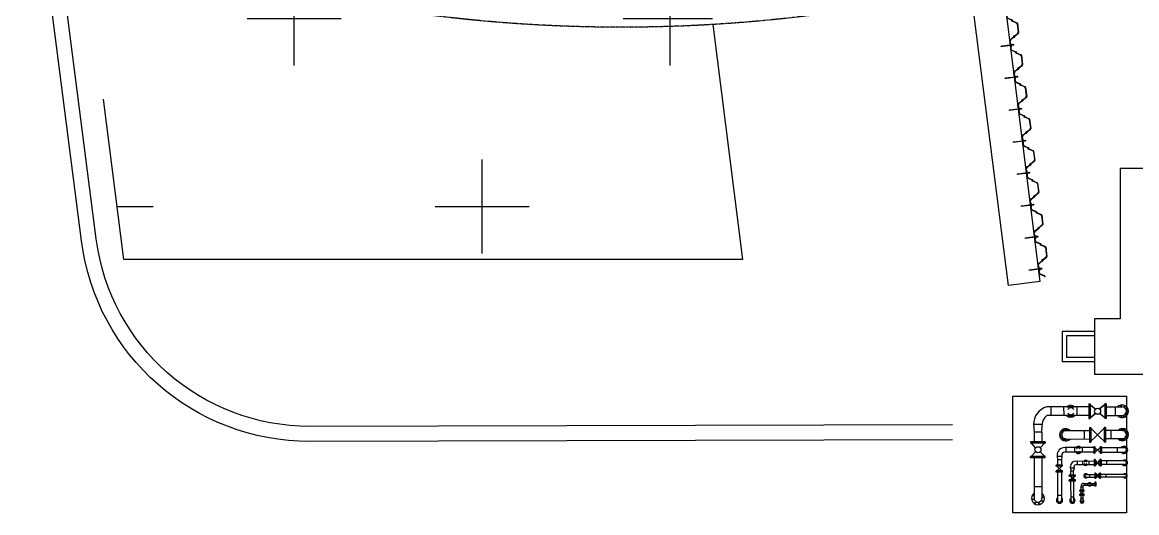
# Model space of a CAD drawing. Header units: inches. Extents: x 2621776591 to 2623670951, y 363331607 to 364354604.
# Drawn here: x 2622190360 to 2622242236, y 363519827 to 363542658 of the extents above; entities that cross this region are included whole.
import ezdxf

# ---------------------------------------------------------------- set-up
doc = ezdxf.new("R2010")
doc.units = ezdxf.units.IN
doc.header["$MEASUREMENT"] = 0
doc.linetypes.add('ACAD_ISO10W100', pattern=[18, 12, -3, 0, -3])
doc.linetypes.add('BORDERX2', pattern=[3.5, 1, -0.5, 1, -0.5, 0, -0.5])
for name, color, linetype in [('_PRD', 7, 'Continuous'), ('DIM', 8, 'Continuous'), ('ISLAND', 7, 'Continuous'), ('PIER', 7, 'Continuous'), ('SHEETPILE', 9, 'Continuous'), ('WALL', 2, 'Continuous')]:
    doc.layers.add(name, color=color, linetype=linetype)
doc.layers.add('CRANE', color=7, linetype='Continuous', true_color=0x7f3f7f)
pattern_1 = [(345, (493164.883786, 2793723.2724025), (0.0024652514046, 0.009200443495403), [])]

# ---------------------------------------------------------------- blocks, each defined once
blk = doc.blocks.new('AU25D')
at = {"color": 7}
for p, q in [((-18, 10), (-18, 3)), ((-8, 10), (-8, 8)), ((7, -7), (-7, 6)), ((-6, 22), (18, 22)), ((-5, 12), (15, 12)), ((23, -18), (20, 8)), ((32, -14), (30, 12)), ((718, -14), (720, 12)), ((727, -18), (730, 8)), ((756, 22), (732, 22)), ((755, 12), (735, 12)), ((757, 7), (743, -6)), ((743, -7), (757, 6)), ((750, 10), (755, 10)), ((758, 10), (758, 8)), ((768, 10), (768, 3)), ((773, 18), (770, -8)), ((776, 28), (884, 213)), ((782, 14), (780, -12)), ((786, 24), (873, 174)), ((906, 225), (1344, 225)), ((938, 210), (1312, 210)), ((1474, 28), (1366, 213)), ((1464, 24), (1377, 174)), ((1468, 14), (1470, -12)), ((1477, 18), (1480, -8)), ((1493, 7), (1507, -6)), ((1500, 10), (1495, 10)), ((0, -10), (5, -10)), ((26, -28), (134, -213)), ((36, -24), (123, -174)), ((594, -225), (156, -225)), ((562, -210), (188, -210)), ((724, -28), (616, -213)), ((714, -24), (627, -174)), ((732, -10), (732, -3)), ((742, -10), (742, -8)), ((744, -22), (768, -22)), ((750, -10), (745, -10)), ((745, -12), (765, -12)), ((1506, -22), (1482, -22)), ((1505, -12), (1485, -12)), ((1508, -10), (1508, -8)), ((1518, -10), (1518, -3))]:
    blk.add_line(p, q, dxfattribs=at)
at = {"color": 4, "linetype": 'ACAD_ISO10W100'}
for p, q in [((5, 0), (-5, 0)), ((0, 5), (0, -5)), ((755, 0), (745, 0)), ((750, 5), (750, -5)), ((750, 5), (750, -5)), ((750, -5), (750, 5)), ((1495, 0), (1505, 0)), ((1500, -5), (1500, 5))]:
    blk.add_line(p, q, dxfattribs=at)
at = {"color": 7}
for centre, radius, start, end in [((-6, 10), 12, 90, 180), ((-8, 3), 10, 180, 220.5383), ((-5, 10), 3, 90, 180), ((-5, 8), 3, 180, 228), ((15, 8), 5, 5.711, 90), ((18, 10), 12, 5.711, 90), ((732, 10), 12, 90, 174.289), ((735, 8), 5, 90, 174.289), ((742, -3), 10, 139.4617, 180), ((750, -10), 20, 90, 139.4617), ((755, 10), 3, 0, 90), ((755, 8), 2.13, 312, 90), ((756, 10), 12, 0, 90), ((755, 8), 3, 312, 0), ((758, 3), 10, 319.4617, 0), ((798, 16), 25, 149.5537, 174.289), ((807, 12), 25, 149.5537, 174.289), ((938, 135), 75, 90, 149.5537), ((906, 200), 25, 90, 149.5537), ((1312, 135), 75, 30.4463, 90), ((1344, 200), 25, 30.4463, 90), ((1443, 12), 25, 5.711, 30.4463), ((1452, 16), 25, 5.711, 30.4463), ((1495, 8), 2.13, 90, 228), ((1500, -10), 20, 40.5383, 90), ((1508, -3), 10, 0, 40.5383), ((0, 10), 20, 220.5383, 270), ((5, -8), 2.13, 270, 48), ((48, -16), 25, 185.711, 210.4463), ((57, -12), 25, 185.711, 210.4463), ((188, -135), 75, 210.4463, 270), ((156, -200), 25, 210.4463, 270), ((562, -135), 75, 270, 329.5537), ((594, -200), 25, 270, 329.5537), ((693, -12), 25, 329.5537, 354.289), ((702, -16), 25, 329.5537, 354.289), ((744, -10), 12, 180, 270), ((745, -8), 3, 132, 180), ((745, -10), 3, 180, 270), ((745, -8), 2.13, 132, 270), ((750, 10), 20, 270, 319.4617), ((765, -8), 5, 270, 354.289), ((768, -10), 12, 270, 354.289), ((1482, -10), 12, 185.711, 270), ((1485, -8), 5, 185.711, 270), ((1505, -10), 3, 270, 0), ((1506, -10), 12, 270, 0), ((1505, -8), 3, 0, 48)]:
    blk.add_arc(centre, radius, start, end, dxfattribs=at)
blk = doc.blocks.new('A$C571E2E11')
at = {"lineweight": 0}
h = blk.add_hatch(dxfattribs=at)
h.set_pattern_fill('ANSI31', color=9, scale=0.003, angle=300, style=0)
h.set_pattern_definition(pattern_1)
h.paths.add_polyline_path([(0.272, 0.386), (0.251, 0.399), (0, 0.014), (0.021, 0)])
h = blk.add_hatch(dxfattribs=at)
h.set_pattern_fill('ANSI31', color=9, scale=0.003, angle=300, style=0)
h.set_pattern_definition(pattern_1)
h.paths.add_polyline_path([(0.348, 0.503), (0.327, 0.517), (0.316, 0.5), (0.337, 0.486)])
at = {"color": 9, "lineweight": 0}
for points in [[(0.251, 0.399), (0, 0.014)], [(0, 0.014), (0.021, 0)], [(0.272, 0.386), (0.021, 0)], [(0.188, 0.464), (0.177, 0.447)], [(0.177, 0.447), (0.345, 0.338)], [(0.188, 0.464), (0.262, 0.416)], [(0.306, 0.507), (0.251, 0.423)], [(0.316, 0.5), (0.262, 0.416)], [(0.262, 0.416), (0.356, 0.355)], [(0.337, 0.486), (0.283, 0.402)], [(0.348, 0.479), (0.293, 0.396)], [(0.306, 0.507), (0.348, 0.479)], [(0.327, 0.517), (0.316, 0.5)], [(0.327, 0.517), (0.348, 0.503)], [(0.348, 0.503), (0.337, 0.486)], [(0.356, 0.355), (0.345, 0.338)]]:
    blk.add_lwpolyline(points, dxfattribs=at)
for centre, start, end in [((0.309, 0.488), 61.3563, 134.13), ((0.329, 0.475), 339.8269, 52.6006)]:
    blk.add_arc(centre, 0.0139, start, end, dxfattribs=at)
blk = doc.blocks.new('SHEETPILE')
at = {"color": 9}
for p, q in [((559.063, -363.25), (559.059, -363.256)), ((559.066, -363.277), (559.07, -363.28)), ((559.07, -363.256), (559.069, -363.258)), ((559.074, -363.278), (559.069, -363.26)), ((559.078, -363.307), (559.069, -363.52)), ((559.074, -363.255), (559.091, -363.266)), ((559.079, -363.247), (559.099, -363.26)), ((559.447, -363.781), (559.08, -363.542)), ((559.081, -363.296), (559.093, -363.273)), ((559.088, -363.309), (559.081, -363.481)), ((559.091, -363.298), (559.103, -363.275)), ((559.428, -363.752), (559.115, -363.548)), ((559.666, -363.672), (559.682, -363.651)), ((559.718, -363.662), (559.698, -363.649)), ((559.663, -363.687), (559.472, -363.783)), ((559.657, -363.679), (559.503, -363.756)), ((559.672, -363.68), (559.688, -363.66)), ((559.691, -363.68), (559.71, -363.677)), ((559.695, -363.686), (559.691, -363.684)), ((559.712, -363.67), (559.695, -363.659)), ((559.713, -363.674), (559.712, -363.675)), ((559.721, -363.678), (559.717, -363.685))]:
    blk.add_line(p, q, dxfattribs=at)
at = {"color": 9, "linetype": 'ACAD_ISO10W100'}
for p, q in [((559.076, -363.271), (559.068, -363.266)), ((559.075, -363.264), (559.069, -363.273)), ((559.705, -363.68), (559.696, -363.675)), ((559.703, -363.673), (559.698, -363.682)), ((559.703, -363.673), (559.698, -363.682)), ((559.698, -363.682), (559.703, -363.673))]:
    blk.add_line(p, q, dxfattribs=at)
at = {"color": 9}
for centre, radius, start, end in [((559.067, -363.262), 0.01, 146.966, 187.5043), ((559.077, -363.261), 0.02, 187.5043, 236.966), ((559.073, -363.257), 0.012, 56.966, 146.966), ((559.072, -363.259), 0.003, 146.966, 194.966), ((559.094, -363.521), 0.025, 177.4123, 236.966), ((559.073, -363.258), 0.003, 56.966, 146.966), ((559.072, -363.278), 0.00213, 236.966, 14.966), ((559.103, -363.308), 0.025, 152.677, 177.4123), ((559.156, -363.485), 0.075, 177.4123, 236.966), ((559.113, -363.31), 0.025, 152.677, 177.4123), ((559.089, -363.271), 0.005, 332.677, 56.966), ((559.093, -363.27), 0.012, 332.677, 56.966), ((559.691, -363.659), 0.012, 56.966, 141.255), ((559.469, -363.689), 0.075, 236.966, 296.5198), ((559.461, -363.76), 0.025, 236.966, 296.5198), ((559.646, -363.656), 0.025, 296.5198, 321.255), ((559.652, -363.665), 0.025, 296.5198, 321.255), ((559.692, -363.663), 0.005, 56.966, 141.255), ((559.692, -363.682), 0.00213, 98.966, 236.966), ((559.706, -363.67), 0.02, 236.966, 286.4277), ((559.709, -363.674), 0.003, 278.966, 326.966), ((559.71, -363.672), 0.003, 326.966, 56.966), ((559.709, -363.679), 0.01, 286.4277, 326.966), ((559.711, -363.672), 0.012, 326.966, 56.966)]:
    blk.add_arc(centre, radius, start, end, dxfattribs=at)
at = {"color": 9, "xscale": 0.0009999999659256785, "yscale": 0.0009999999659256785, "zscale": 0.0009999999659256785, "rotation": 326.9660295775478}
for p in [(549.012, -356.727), (550.269, -357.545), (551.527, -358.362), (552.784, -359.18), (554.042, -359.998), (555.299, -360.816), (556.557, -361.633), (557.814, -362.451)]:
    blk.add_blockref('AU25D', p, dxfattribs=at)
at = {"color": 9, "lineweight": 30, "rotation": 359.9875883989228}
for p in [(550.208, -358.318, 0), (551.465, -359.136, 0), (552.723, -359.953, 0), (553.98, -360.771, 0), (555.238, -361.589, 0), (556.495, -362.407, 0), (557.753, -363.224, 0), (559.01, -364.042, 0)]:
    blk.add_blockref('A$C571E2E11', p, dxfattribs=at)
blk = doc.blocks.new('A$C3b4efab6')
at = {"layer": '_PRD', "color": 8, "ltscale": 20000}
for points in [[(-298686, -610695), (-328596, -610762, -0.377963), (-339233, -601423), (-358592, -450502)], [(-298687, -609995), (-328597, -610062, -0.377963), (-338539, -601334), (-357882, -450536)]]:
    blk.add_lwpolyline(points, format="xyb", dxfattribs=at)
blk = doc.blocks.new('A$Cf8f52d6a')
h = blk.add_hatch()
h.set_pattern_fill('CROSS', color=190, scale=35000)
h.set_pattern_definition([(0, (-2621516680, -363862179.5), (8750, 8750), [4375, -13125]), (90, (-2621514493, -363864367), (-8750, 8750), [4375, -13125])])
h.paths.add_polyline_path([(41726, -330566), (0, 0), (-29009, -3662), (-10701, -146414), (-5938, -155638), (-4284, -168533), (-6565, -178661), (12921, -330566)])

msp = doc.modelspace()

# ---------------------------------------------------------------- linework, layer by layer
at = {"color": 190}
for p, q in [((2622223897.5, 363531613.8), (2622222516.1, 363542557.5)), ((2622222640.9, 363541569.3), (2622222640.9, 363541569.3)), ((2622195092.1, 363531613.8), (2622194133.6, 363539085.9)), ((2622223897.5, 363531613.8), (2622195092.1, 363531613.8))]:
    msp.add_line(p, q, dxfattribs=at)
at = {"layer": 'CRANE', "color": 82, "linetype": 'BORDERX2', "true_color": 0x33cc00}
msp.add_circle((2622218250.9, 363612427.4, 0), 70000, dxfattribs=at)
at = {"layer": 'ISLAND'}
for p, q in [((2622236469.9, 363519826.5), (2622236469.9, 363525256.8)), ((2622236469.9, 363525256.8), (2622241764.7, 363525256.8)), ((2622240003.5, 363524891.9), (2622240035.5, 363524891.9)), ((2622240003.5, 363524891.9), (2622240004.5, 363524208.4)), ((2622240003.5, 363524891.9), (2622240004.5, 363524208.4)), ((2622240003.5, 363524891.9), (2622240035.5, 363524891.9)), ((2622240003.7, 363524892.1), (2622240035.7, 363524892.2)), ((2622240003.7, 363524892.1), (2622240035.7, 363524892.2)), ((2622240003.7, 363524892.1), (2622240004.7, 363524208.7)), ((2622240003.7, 363524892.1), (2622240004.7, 363524208.7)), ((2622240035.5, 363524891.9), (2622240036.5, 363524208.5)), ((2622240035.5, 363524891.9), (2622240036.5, 363524208.5)), ((2622240035.7, 363524892.2), (2622240036.7, 363524208.7)), ((2622240035.7, 363524892.2), (2622240036.7, 363524208.7)), ((2622240038.5, 363524891.9), (2622240070.5, 363524892)), ((2622240038.5, 363524891.9), (2622240070.5, 363524892)), ((2622240038.5, 363524891.9), (2622240039.5, 363524208.5)), ((2622240038.5, 363524891.9), (2622240039.5, 363524208.5)), ((2622240038.7, 363524892.2), (2622240039.7, 363524208.7)), ((2622240038.7, 363524892.2), (2622240039.7, 363524208.7)), ((2622240038.7, 363524892.2), (2622240070.7, 363524892.2)), ((2622240070.5, 363524892), (2622240071.5, 363524208.5)), ((2622240070.5, 363524892), (2622240071.5, 363524208.5)), ((2622240302.7, 363524643.4), (2622240070.5, 363524856.4)), ((2622240302.7, 363524643.4), (2622240070.5, 363524856.4)), ((2622240070.7, 363524892.2), (2622240071.7, 363524208.8)), ((2622240070.7, 363524892.2), (2622240071.7, 363524208.8)), ((2622240070.8, 363524856.4), (2622240316.9, 363524658)), ((2622240753.5, 363524857.4), (2622240508, 363524658.3)), ((2622240753.5, 363524857.4), (2622240508, 363524658.3)), ((2622240522.2, 363524643.7), (2622240753.8, 363524857.4)), ((2622240522.2, 363524643.7), (2622240753.8, 363524857.4)), ((2622240785.5, 363524893.3), (2622240753.5, 363524893.3)), ((2622240753.5, 363524893.3), (2622240754.5, 363524209.8)), ((2622240785.5, 363524893.3), (2622240753.5, 363524893.3)), ((2622240753.5, 363524893.3), (2622240754.5, 363524209.8)), ((2622240785.7, 363524893.1), (2622240753.7, 363524893)), ((2622240785.7, 363524893.1), (2622240753.7, 363524893)), ((2622240753.7, 363524893), (2622240754.8, 363524209.5)), ((2622240753.7, 363524893), (2622240754.8, 363524209.5)), ((2622240785.5, 363524893.3), (2622240786.5, 363524209.8)), ((2622240785.5, 363524893.3), (2622240786.5, 363524209.8)), ((2622240785.7, 363524893.1), (2622240786.8, 363524209.6)), ((2622240785.7, 363524893.1), (2622240786.8, 363524209.6)), ((2622240820.5, 363524893.4), (2622240788.5, 363524893.3)), ((2622240788.5, 363524893.3), (2622240789.5, 363524209.9)), ((2622240788.7, 363524893.1), (2622240789.8, 363524209.6)), ((2622240820.7, 363524893.1), (2622240788.7, 363524893.1)), ((2622240788.7, 363524893.1), (2622240789.8, 363524209.6)), ((2622240820.7, 363524893.1), (2622240788.7, 363524893.1)), ((2622240820.5, 363524893.4), (2622240821.5, 363524209.9)), ((2622240820.5, 363524893.4), (2622240821.5, 363524209.9)), ((2622240820.7, 363524893.1), (2622240821.8, 363524209.6)), ((2622240820.7, 363524893.1), (2622240821.8, 363524209.6)), ((2622241764.7, 363525256.8), (2622241764.7, 363519826.5)), ((2622240003.9, 363524753.4), (2622238055.2, 363524750.5)), ((2622240004.5, 363524347.4), (2622238055.8, 363524344.5)), ((2622238244.2, 363524750.7), (2622238244.8, 363524344.7)), ((2622240004.3, 363524347.4), (2622238746.3, 363524345.7)), ((2622238835.7, 363524751.8), (2622238836.3, 363524345.8)), ((2622239445.7, 363524752.8), (2622239446.3, 363524346.8)), ((2622240303, 363524458.3), (2622240071.4, 363524244.6)), ((2622240303, 363524458.3), (2622240071.4, 363524244.6)), ((2622240071.7, 363524244.6), (2622240317.2, 363524443.8)), ((2622240071.7, 363524244.6), (2622240317.2, 363524443.8)), ((2622240754.5, 363524245.7), (2622240508.4, 363524444.1)), ((2622240754.5, 363524245.7), (2622240508.4, 363524444.1)), ((2622240522.5, 363524458.6), (2622240754.7, 363524245.7)), ((2622240820.7, 363524754.6), (2622241552.8, 363524756.2)), ((2622240821.6, 363524348.6), (2622241571.7, 363524351)), ((2622241233.1, 363524755.3), (2622241233.8, 363524349.3)), ((2622237838.1, 363523937.1), (2622237432.1, 363523936.5)), ((2622237432.1, 363523936.5), (2622237458.1, 363523580.5)), ((2622237813.1, 363523581.1), (2622237838.1, 363523937.1)), ((2622240004.5, 363524208.4), (2622240036.5, 363524208.5)), ((2622240004.5, 363524208.4), (2622240036.5, 363524208.5)), ((2622240004.7, 363524208.7), (2622240036.7, 363524208.7)), ((2622240004.7, 363524208.7), (2622240036.7, 363524208.7)), ((2622240039.5, 363524208.5), (2622240071.5, 363524208.5)), ((2622240039.5, 363524208.5), (2622240071.5, 363524208.5)), ((2622240039.7, 363524208.7), (2622240071.7, 363524208.8)), ((2622240039.7, 363524208.7), (2622240071.7, 363524208.8)), ((2622240040.2, 363523800.5), (2622240040.8, 363523117)), ((2622240040.2, 363523800.5), (2622240072.2, 363523800.5)), ((2622240072.2, 363523800.5), (2622240072.8, 363523117.1)), ((2622240075.2, 363523800.5), (2622240107.2, 363523800.6)), ((2622240075.2, 363523800.5), (2622240075.8, 363523117.1)), ((2622240107.2, 363523800.6), (2622240107.8, 363523117.1)), ((2622240107.3, 363523764.7), (2622240509.8, 363523352.1)), ((2622240318.6, 363523351.9), (2622240720.7, 363523765.2)), ((2622240752.7, 363523801.1), (2622240720.7, 363523801.1)), ((2622240720.7, 363523801.1), (2622240721.2, 363523117.6)), ((2622240752.7, 363523801.1), (2622240753.2, 363523117.6)), ((2622240786.5, 363524209.8), (2622240754.5, 363524209.8)), ((2622240786.5, 363524209.8), (2622240754.5, 363524209.8)), ((2622240786.8, 363524209.6), (2622240754.8, 363524209.5)), ((2622240786.8, 363524209.6), (2622240754.8, 363524209.5)), ((2622240755.7, 363523801.1), (2622240756.2, 363523117.7)), ((2622240787.7, 363523801.1), (2622240755.7, 363523801.1)), ((2622240787.7, 363523801.1), (2622240788.2, 363523117.7)), ((2622240821.5, 363524209.9), (2622240789.5, 363524209.9)), ((2622240821.5, 363524209.9), (2622240789.5, 363524209.9)), ((2622240821.8, 363524209.6), (2622240789.8, 363524209.6)), ((2622240821.8, 363524209.6), (2622240789.8, 363524209.6)), ((2622237813.1, 363523581.1), (2622237458.1, 363523580.5)), ((2622237458.1, 363523580.5), (2622237458.8, 363523130.5)), ((2622237813.1, 363523581.1), (2622237813.8, 363523131.1)), ((2622238931, 363523656.6), (2622240039.8, 363523658.3)), ((2622238931.6, 363523256.6), (2622240040.7, 363523258.3)), ((2622239789.8, 363523657.8), (2622239790.7, 363523257.8)), ((2622240075.5, 363523451.6), (2622240075.3, 363523747.2)), ((2622240107.7, 363523153), (2622240318.6, 363523351.9)), ((2622240509.8, 363523352.1), (2622240721.2, 363523153.5)), ((2622240753, 363523452.2), (2622240752.7, 363523747.8)), ((2622241570.6, 363523660.1), (2622240787.8, 363523659.5)), ((2622241571.3, 363523260.1), (2622240788.1, 363523259.5)), ((2622241037.8, 363523659.7), (2622241038.1, 363523259.7)), ((2622237977.8, 363523131.3), (2622237294.3, 363523130.3)), ((2622237294.3, 363523130.3), (2622237294.4, 363523098.3)), ((2622237977.8, 363523099.3), (2622237294.4, 363523098.3)), ((2622237977.8, 363523096.3), (2622237294.4, 363523095.3)), ((2622237294.4, 363523095.3), (2622237294.4, 363523063.3)), ((2622237977.9, 363523064.3), (2622237294.4, 363523063.3)), ((2622237529.6, 363522852.7), (2622237335.2, 363523063.4)), ((2622237743.8, 363522853), (2622237937.6, 363523064.3)), ((2622237977.8, 363523131.3), (2622237977.8, 363523099.3)), ((2622237977.8, 363523096.3), (2622237977.9, 363523064.3)), ((2622238941.7, 363522857.8), (2622238886.7, 363522857.8)), ((2622240238.3, 363522859.8), (2622238941.7, 363522857.8)), ((2622238941.7, 363522857.8), (2622238942.1, 363522638.7)), ((2622239340, 363522858.1), (2622239340.3, 363522639)), ((2622239696, 363522858.7), (2622239696.3, 363522639.6)), ((2622240040.8, 363523117), (2622240072.8, 363523117.1)), ((2622240075.8, 363523117.1), (2622240107.8, 363523117.1)), ((2622240238.2, 363522897.1), (2622240238.7, 363522603.4)), ((2622240263.2, 363522897.1), (2622240238.2, 363522897.1)), ((2622240238.2, 363522897.1), (2622240238.7, 363522603.4)), ((2622240238.2, 363522897.1), (2622240263.2, 363522897.1)), ((2622240238.5, 363522897.1), (2622240238.9, 363522603.4)), ((2622240238.5, 363522897.1), (2622240238.9, 363522603.4)), ((2622240238.5, 363522897.1), (2622240263.5, 363522897.1)), ((2622240263.5, 363522897.1), (2622240238.5, 363522897.1)), ((2622240263.2, 363522897.1), (2622240263.7, 363522603.5)), ((2622240263.2, 363522897.1), (2622240263.7, 363522603.5)), ((2622240263.5, 363522897.1), (2622240263.9, 363522603.5)), ((2622240263.5, 363522897.1), (2622240263.9, 363522603.5)), ((2622240266.2, 363522897.1), (2622240266.7, 363522603.5)), ((2622240266.2, 363522897.1), (2622240291.2, 363522897.1)), ((2622240291.2, 363522897.1), (2622240266.2, 363522897.1)), ((2622240266.2, 363522897.1), (2622240266.7, 363522603.5)), ((2622240266.5, 363522897.1), (2622240291.5, 363522897.1)), ((2622240266.5, 363522897.1), (2622240266.9, 363522603.5)), ((2622240291.5, 363522897.1), (2622240266.5, 363522897.1)), ((2622240266.5, 363522897.1), (2622240266.9, 363522603.5)), ((2622240291.2, 363522897.1), (2622240291.7, 363522603.5)), ((2622240291.2, 363522897.1), (2622240291.7, 363522603.5)), ((2622240538.6, 363522631.4), (2622240291.3, 363522869.6)), ((2622240291.3, 363522869.6), (2622240538.6, 363522631.4)), ((2622240291.5, 363522897.1), (2622240291.9, 363522603.5)), ((2622240291.5, 363522897.1), (2622240291.9, 363522603.5)), ((2622240538.8, 363522631.4), (2622240291.5, 363522869.6)), ((2622240291.5, 363522869.6), (2622240538.8, 363522631.4)), ((2622240538.2, 363522870), (2622240291.6, 363522631)), ((2622240291.6, 363522631), (2622240538.2, 363522870)), ((2622240538.5, 363522870), (2622240291.9, 363522631)), ((2622240291.9, 363522631), (2622240538.5, 363522870)), ((2622240563.2, 363522897.6), (2622240538.2, 363522897.5)), ((2622240538.2, 363522897.5), (2622240563.2, 363522897.6)), ((2622240538.2, 363522897.5), (2622240538.6, 363522603.9)), ((2622240538.2, 363522897.5), (2622240538.6, 363522603.9)), ((2622240538.4, 363522897.5), (2622240563.4, 363522897.6)), ((2622240563.4, 363522897.6), (2622240538.4, 363522897.5)), ((2622240538.4, 363522897.5), (2622240538.9, 363522603.9)), ((2622240538.4, 363522897.5), (2622240538.9, 363522603.9)), ((2622240563.2, 363522897.6), (2622240563.6, 363522603.9)), ((2622240563.2, 363522897.6), (2622240563.6, 363522603.9)), ((2622240563.4, 363522897.6), (2622240563.9, 363522603.9)), ((2622240563.4, 363522897.6), (2622240563.9, 363522603.9)), ((2622240566.2, 363522897.6), (2622240591.4, 363522897.6)), ((2622240566.2, 363522897.6), (2622240566.6, 363522603.9)), ((2622240591.2, 363522897.6), (2622240566.2, 363522897.6)), ((2622240566.2, 363522897.6), (2622240566.6, 363522603.9)), ((2622240566.4, 363522897.6), (2622240566.9, 363522603.9)), ((2622240566.4, 363522897.6), (2622240566.9, 363522603.9)), ((2622240591.4, 363522897.6), (2622240566.4, 363522897.6)), ((2622240591.2, 363522897.6), (2622240591.6, 363522604)), ((2622240591.2, 363522897.6), (2622240591.6, 363522604)), ((2622240591.4, 363522897.6), (2622240591.9, 363522604)), ((2622240591.4, 363522897.6), (2622240591.9, 363522604)), ((2622240591.5, 363522860.3), (2622241646.5, 363522862.1)), ((2622240753.2, 363523117.6), (2622240721.2, 363523117.6)), ((2622240788.2, 363523117.7), (2622240756.2, 363523117.7)), ((2622241332, 363522861.5), (2622241332.4, 363522642.4)), ((2622237979.1, 363522451.4), (2622237295.6, 363522450.3)), ((2622237295.6, 363522418.3), (2622237295.6, 363522450.3)), ((2622237979.1, 363522419.4), (2622237295.6, 363522418.3)), ((2622237979.1, 363522416.4), (2622237295.7, 363522415.3)), ((2622237295.7, 363522383.3), (2622237295.7, 363522415.3)), ((2622237979.2, 363522384.4), (2622237295.7, 363522383.3)), ((2622237325.7, 363522450.4), (2622237529.9, 363522661.5)), ((2622237459.9, 363522383.6), (2622237462.8, 363520495.8)), ((2622237948.9, 363522451.3), (2622237744.1, 363522661.8)), ((2622237816.9, 363522384.1), (2622237819.8, 363520496.3)), ((2622237979.1, 363522419.4), (2622237979.1, 363522451.4)), ((2622237979.2, 363522384.4), (2622237979.1, 363522416.4)), ((2622238527.7, 363522496.4), (2622238527.8, 363522442.7)), ((2622238746.9, 363522443), (2622238527.8, 363522442.7)), ((2622238527.8, 363522442.7), (2622238547.6, 363522290.7)), ((2622238727.6, 363522291), (2622238547.6, 363522290.7)), ((2622238547.6, 363522290.7), (2622238548, 363522040.7)), ((2622238746.9, 363522443), (2622238727.6, 363522291)), ((2622238727.6, 363522291), (2622238728, 363522041)), ((2622238746.8, 363522494.8), (2622238746.9, 363522443)), ((2622238942.1, 363522638.7), (2622238887.1, 363522638.7)), ((2622240238.6, 363522640.7), (2622238942.1, 363522638.7)), ((2622239411.4, 363522233.1), (2622240253.7, 363522234.4)), ((2622239467.7, 363522233.2), (2622239467.9, 363522064.9)), ((2622239717.7, 363522233.6), (2622239717.9, 363522065.3)), ((2622240003.7, 363522234), (2622240003.9, 363522065.7)), ((2622240238.7, 363522603.4), (2622240263.9, 363522603.5)), ((2622240238.7, 363522603.4), (2622240263.7, 363522603.5)), ((2622240238.9, 363522603.4), (2622240263.9, 363522603.5)), ((2622240253.6, 363522297.1), (2622240278.6, 363522297.1)), ((2622240253.6, 363522297.1), (2622240254, 363522003.5)), ((2622240278.6, 363522297.1), (2622240253.6, 363522297.1)), ((2622240253.6, 363522297.1), (2622240254, 363522003.5)), ((2622240291.7, 363522603.5), (2622240266.7, 363522603.5)), ((2622240266.7, 363522603.5), (2622240291.7, 363522603.5)), ((2622240266.9, 363522603.5), (2622240291.9, 363522603.5)), ((2622240291.9, 363522603.5), (2622240266.9, 363522603.5)), ((2622240278.6, 363522297.1), (2622240279, 363522003.5)), ((2622240278.6, 363522297.1), (2622240279, 363522003.5)), ((2622240306.6, 363522297.2), (2622240281.6, 363522297.1)), ((2622240281.6, 363522297.1), (2622240306.6, 363522297.2)), ((2622240281.6, 363522297.1), (2622240282, 363522003.5)), ((2622240281.6, 363522297.1), (2622240282, 363522003.5)), ((2622240306.6, 363522297.2), (2622240307, 363522003.5)), ((2622240306.6, 363522297.2), (2622240307, 363522003.5)), ((2622240384.9, 363522184.9), (2622240306.6, 363522278.5)), ((2622240306.6, 363522278.5), (2622240384.9, 363522184.9)), ((2622240446.9, 363522185), (2622240524.9, 363522278.9)), ((2622240524.9, 363522278.9), (2622240446.9, 363522185)), ((2622240524.9, 363522297.5), (2622240525.3, 363522003.9)), ((2622240524.9, 363522297.5), (2622240549.9, 363522297.5)), ((2622240549.9, 363522297.5), (2622240524.9, 363522297.5)), ((2622240524.9, 363522297.5), (2622240525.3, 363522003.9)), ((2622240538.6, 363522603.9), (2622240563.6, 363522603.9)), ((2622240563.6, 363522603.9), (2622240538.6, 363522603.9)), ((2622240563.9, 363522603.9), (2622240538.9, 363522603.9)), ((2622240538.9, 363522603.9), (2622240563.9, 363522603.9)), ((2622240549.9, 363522297.5), (2622240550.3, 363522003.9)), ((2622240549.9, 363522297.5), (2622240550.3, 363522003.9)), ((2622240577.9, 363522297.6), (2622240552.9, 363522297.5)), ((2622240552.9, 363522297.5), (2622240577.9, 363522297.6)), ((2622240552.9, 363522297.5), (2622240553.3, 363522003.9)), ((2622240552.9, 363522297.5), (2622240553.3, 363522003.9)), ((2622240591.6, 363522604), (2622240566.6, 363522603.9)), ((2622240566.6, 363522603.9), (2622240591.6, 363522604)), ((2622240566.9, 363522603.9), (2622240591.9, 363522604)), ((2622240591.9, 363522604), (2622240566.9, 363522603.9)), ((2622240577.9, 363522297.6), (2622240578.3, 363522004)), ((2622240577.9, 363522297.6), (2622240578.3, 363522004)), ((2622241671.8, 363522235.4), (2622240578, 363522234.9)), ((2622240591.8, 363522641.2), (2622241646.7, 363522643)), ((2622240828, 363522235.3), (2622240828.2, 363522067)), ((2622238784.8, 363522041.1), (2622238491.2, 363522040.6)), ((2622238491.2, 363522015.6), (2622238491.2, 363522040.6)), ((2622238784.8, 363522016.1), (2622238491.2, 363522015.6)), ((2622238784.8, 363522013.1), (2622238491.2, 363522012.6)), ((2622238491.2, 363521987.6), (2622238491.2, 363522012.6)), ((2622238784.8, 363521988.1), (2622238491.2, 363521987.6)), ((2622238785.2, 363521771.1), (2622238491.6, 363521770.6)), ((2622238491.6, 363521745.6), (2622238491.6, 363521770.6)), ((2622238785.2, 363521746.1), (2622238491.6, 363521745.6)), ((2622238785.2, 363521743.1), (2622238491.6, 363521742.6)), ((2622238491.6, 363521717.6), (2622238491.6, 363521742.6)), ((2622238785.3, 363521718.1), (2622238491.6, 363521717.6)), ((2622238757.7, 363521771), (2622238518.7, 363521987.7)), ((2622238519.1, 363521770.7), (2622238757.4, 363521988)), ((2622238548, 363522015.7), (2622238548, 363522012.7)), ((2622238548.4, 363521745.7), (2622238548.4, 363521742.7)), ((2622238548.4, 363521717.7), (2622238550.4, 363520403.7)), ((2622238722.1, 363522041), (2622238553.8, 363522040.7)), ((2622238728, 363522016), (2622238728, 363522013)), ((2622238728.4, 363521746), (2622238728.4, 363521743)), ((2622238728.4, 363521718), (2622238730.4, 363520404)), ((2622238784.8, 363522016.1), (2622238784.8, 363522041.1)), ((2622238784.8, 363521988.1), (2622238784.8, 363522013.1)), ((2622238785.2, 363521746.1), (2622238785.2, 363521771.1)), ((2622238785.3, 363521718.1), (2622238785.2, 363521743.1)), ((2622239154, 363521918.6), (2622239153.9, 363521973.6)), ((2622239154, 363521918.6), (2622239322.3, 363521918.9)), ((2622239154, 363521918.6), (2622239175.9, 363521778.6)), ((2622239175.9, 363521778.6), (2622239300.9, 363521778.8)), ((2622239176.2, 363521578.6), (2622239175.9, 363521778.6)), ((2622239322.3, 363521918.9), (2622239300.9, 363521778.8)), ((2622239301.2, 363521578.8), (2622239300.9, 363521778.8)), ((2622239322.3, 363521918.9), (2622239322.2, 363521973.9)), ((2622239412.2, 363522064.8), (2622240253.9, 363522066.1)), ((2622240279, 363522003.5), (2622240254, 363522003.5)), ((2622240254, 363522003.5), (2622240279, 363522003.5)), ((2622240282, 363522003.5), (2622240307, 363522003.5)), ((2622240307, 363522003.5), (2622240282, 363522003.5)), ((2622240385, 363522116), (2622240307, 363522022.2)), ((2622240307, 363522022.2), (2622240385, 363522116)), ((2622240525.3, 363522022.5), (2622240447, 363522116.1)), ((2622240447, 363522116.1), (2622240525.3, 363522022.5)), ((2622240550.3, 363522003.9), (2622240525.3, 363522003.9)), ((2622240525.3, 363522003.9), (2622240550.3, 363522003.9)), ((2622240553.3, 363522003.9), (2622240578.3, 363522004)), ((2622240578.3, 363522004), (2622240553.3, 363522003.9)), ((2622241672, 363522067.1), (2622240578.2, 363522066.6)), ((2622239385.5, 363521579), (2622239091.9, 363521578.5)), ((2622239091.9, 363521553.5), (2622239091.9, 363521578.5)), ((2622239385.5, 363521554), (2622239091.9, 363521553.5)), ((2622239385.5, 363521551), (2622239091.9, 363521550.5)), ((2622239092, 363521525.5), (2622239091.9, 363521550.5)), ((2622239385.6, 363521526), (2622239092, 363521525.5)), ((2622239385.8, 363521352.8), (2622239092.2, 363521352.3)), ((2622239092.3, 363521327.3), (2622239092.2, 363521352.3)), ((2622239385.9, 363521327.8), (2622239092.3, 363521327.3)), ((2622239385.9, 363521324.8), (2622239092.3, 363521324.3)), ((2622239092.3, 363521299.3), (2622239092.3, 363521324.3)), ((2622239385.9, 363521299.8), (2622239092.3, 363521299.3)), ((2622239358.3, 363521352.8), (2622239119.5, 363521525.6)), ((2622239119.7, 363521352.4), (2622239358.1, 363521525.9)), ((2622239176.2, 363521550.6), (2622239176.2, 363521553.6)), ((2622239176.6, 363521324.5), (2622239176.6, 363521327.5)), ((2622239178, 363520392.1), (2622239176.6, 363521299.5)), ((2622239301.2, 363521550.8), (2622239301.2, 363521553.8)), ((2622239301.6, 363521324.7), (2622239301.6, 363521327.7)), ((2622239303, 363520392.3), (2622239301.6, 363521299.7)), ((2622239385.5, 363521554), (2622239385.5, 363521579)), ((2622239385.6, 363521526), (2622239385.5, 363521551)), ((2622239385.9, 363521327.8), (2622239385.8, 363521352.8)), ((2622239385.9, 363521299.8), (2622239385.9, 363521324.8)), ((2622239785.8, 363521193.4), (2622240308.9, 363521194.1)), ((2622239800.8, 363521193.4), (2622239801, 363521104.5)), ((2622239877.5, 363521610.5), (2622240287.5, 363521612.1)), ((2622239877.8, 363521485.5), (2622240287.8, 363521487.1)), ((2622239950.8, 363521193.6), (2622239951, 363521104.7)), ((2622240037.5, 363521611.6), (2622240037.8, 363521486.6)), ((2622240140.8, 363521193.9), (2622240141, 363521105)), ((2622240140.8, 363521193.9), (2622240141, 363521105)), ((2622240305.9, 363521250.8), (2622240280.9, 363521250.8)), ((2622240280.9, 363521250.8), (2622240281.1, 363521057.2)), ((2622240281.1, 363521109.5), (2622240280.9, 363521198.4)), ((2622240287.4, 363521667.1), (2622240287.9, 363521432.2)), ((2622240307.4, 363521667.1), (2622240287.4, 363521667.1)), ((2622240287.6, 363521667.2), (2622240307.6, 363521667.3)), ((2622240287.6, 363521667.2), (2622240287.8, 363521432.4)), ((2622240287.8, 363521432.4), (2622240307.8, 363521432.4)), ((2622240307.9, 363521432.2), (2622240287.9, 363521432.2)), ((2622240305.9, 363521250.8), (2622240306.1, 363521057.2)), ((2622240307.4, 363521667.1), (2622240307.9, 363521432.2)), ((2622240307.6, 363521667.3), (2622240307.8, 363521432.4)), ((2622240308.9, 363521250.8), (2622240309.1, 363521057.2)), ((2622240333.9, 363521250.8), (2622240308.9, 363521250.8)), ((2622240329.8, 363521667.1), (2622240309.8, 363521667.1)), ((2622240309.8, 363521667.1), (2622240310.3, 363521432.2)), ((2622240310, 363521667.3), (2622240330, 363521667.3)), ((2622240310, 363521667.3), (2622240310.2, 363521432.4)), ((2622240310.2, 363521432.4), (2622240330.2, 363521432.4)), ((2622240330.3, 363521432.3), (2622240310.3, 363521432.2)), ((2622240329.8, 363521667.1), (2622240330.3, 363521432.3)), ((2622240503.9, 363521454.6), (2622240329.9, 363521645.2)), ((2622240330, 363521667.3), (2622240330.2, 363521432.4)), ((2622240330, 363521645.3), (2622240503.7, 363521454.5)), ((2622240330.1, 363521454.4), (2622240503.6, 363521645.4)), ((2622240503.4, 363521645.5), (2622240330.3, 363521454.3)), ((2622240333.9, 363521250.8), (2622240334.1, 363521057.2)), ((2622240523.4, 363521667.6), (2622240503.4, 363521667.5)), ((2622240503.4, 363521667.5), (2622240503.9, 363521432.7)), ((2622240503.6, 363521667.4), (2622240503.8, 363521432.5)), ((2622240503.6, 363521667.4), (2622240523.6, 363521667.4)), ((2622240503.8, 363521432.5), (2622240523.8, 363521432.5)), ((2622240523.9, 363521432.7), (2622240503.9, 363521432.7)), ((2622240523.4, 363521667.6), (2622240523.9, 363521432.7)), ((2622240523.6, 363521667.4), (2622240523.8, 363521432.5)), ((2622240525.8, 363521667.6), (2622240526.3, 363521432.7)), ((2622240545.8, 363521667.6), (2622240525.8, 363521667.6)), ((2622240526, 363521667.4), (2622240546, 363521667.4)), ((2622240526, 363521667.4), (2622240526.2, 363521432.5)), ((2622240526.2, 363521432.5), (2622240546.2, 363521432.6)), ((2622240546.3, 363521432.7), (2622240526.3, 363521432.7)), ((2622240545.8, 363521667.6), (2622240546.3, 363521432.7)), ((2622240546, 363521667.4), (2622240546.2, 363521432.6)), ((2622241697.5, 363521613.2), (2622240546, 363521612.5)), ((2622241697.6, 363521488.2), (2622240546.1, 363521487.5)), ((2622240796, 363521612.7), (2622240796.1, 363521487.7)), ((2622237819, 363521029.3), (2622237462, 363521028.8)), ((2622239783.1, 363520883.9), (2622239589.5, 363520883.6)), ((2622239589.5, 363520858.6), (2622239589.5, 363520883.6)), ((2622239783.1, 363520858.9), (2622239589.5, 363520858.6)), ((2622239783.1, 363520855.9), (2622239589.5, 363520855.6)), ((2622239589.6, 363520830.6), (2622239589.5, 363520855.6)), ((2622239783.2, 363520830.9), (2622239589.6, 363520830.6)), ((2622239783.4, 363520683.8), (2622239589.8, 363520683.5)), ((2622239589.8, 363520658.5), (2622239589.8, 363520683.5)), ((2622239783.4, 363520658.8), (2622239589.8, 363520658.5)), ((2622239783.4, 363520655.8), (2622239589.8, 363520655.5)), ((2622239589.9, 363520630.5), (2622239589.8, 363520655.5)), ((2622239652, 363520788.2), (2622239608.2, 363520830.7)), ((2622239608.4, 363520683.5), (2622239652.1, 363520726.2)), ((2622239641.6, 363521048.3), (2622239641.8, 363520883.7)), ((2622239641.6, 363521033.7), (2622239730.5, 363521033.9)), ((2622239641.8, 363520883.7), (2622239730.7, 363520883.9)), ((2622239720.9, 363520788.3), (2622239764.6, 363520830.9)), ((2622239764.8, 363520683.8), (2622239721, 363520726.3)), ((2622239730.5, 363521048.9), (2622239730.7, 363520883.9)), ((2622239783.1, 363520858.9), (2622239783.1, 363520883.9)), ((2622239783.2, 363520830.9), (2622239783.1, 363520855.9)), ((2622239783.4, 363520658.8), (2622239783.4, 363520683.8)), ((2622239783.5, 363520630.8), (2622239783.4, 363520655.8)), ((2622239786, 363521104.5), (2622240309.1, 363521105.2)), ((2622240306.1, 363521057.2), (2622240281.1, 363521057.2)), ((2622240334.1, 363521057.2), (2622240309.1, 363521057.2)), ((2622238730.1, 363520634), (2622238550.1, 363520633.7)), ((2622239302.7, 363520544.3), (2622239177.7, 363520544.1)), ((2622239783.5, 363520630.8), (2622239589.9, 363520630.5)), ((2622239642.2, 363520630.6), (2622239642.6, 363520365.6)), ((2622239731.4, 363520480.7), (2622239642.5, 363520480.6)), ((2622239731.1, 363520630.7), (2622239731.5, 363520365.7)), ((2622241764.7, 363519826.5), (2622236469.9, 363519826.5))]:
    msp.add_line(p, q, dxfattribs=at)
for centre, radius in [((2622241525.5, 363524792.5), 13.5), ((2622239028.6, 363524744.5), 13.5), ((2622239029.2, 363524353.7), 13.5), ((2622239113.3, 363524779.8), 13.5), ((2622239114, 363524318.8), 13.5), ((2622239202.3, 363524779.9), 13.5), ((2622239205.7, 363524318.9), 13.5), ((2622239289.8, 363524744.9), 13.5), ((2622239290.4, 363524354.1), 13.5), ((2622240412.6, 363524551), 143.5), ((2622240412.6, 363524551), 143.5), ((2622240412.6, 363524551), 143.5), ((2622241525.5, 363524309.5), 13.5), ((2622241632.6, 363524318.5), 13.5), ((2622241672.6, 363524766.5), 13.5), ((2622241722.6, 363524373.5), 13.5), ((2622241775.6, 363524665.5), 13.5), ((2622241782.6, 363524467.5), 13.5), ((2622241800.6, 363524563.5), 13.5), ((2622238691.6, 363523455.4), 16), ((2622238709.4, 363523547.2), 16), ((2622238710.3, 363523363.7), 16), ((2622238760.9, 363523625.2), 16), ((2622238762.6, 363523286.2), 16), ((2622238838.4, 363523677.6), 16), ((2622238840.7, 363523234.6), 16), ((2622238930.1, 363523696.3), 16), ((2622239021.9, 363523678.5), 16), ((2622239024.1, 363523235.6), 16), ((2622241478.8, 363523238.8), 16), ((2622241479.7, 363523681.8), 16), ((2622241571.4, 363523699.8), 16), ((2622241662.2, 363523238.4), 16), ((2622241663.1, 363523681.4), 16), ((2622241740.1, 363523290.2), 16), ((2622241740.8, 363523629.3), 16), ((2622241792.2, 363523367.9), 16), ((2622241792.6, 363523551.4), 16), ((2622241810.7, 363523459.6), 16), ((2622237636.9, 363522757.3), 143.5), ((2622238932.5, 363523216.9), 16), ((2622239432, 363522865.9), 8.17), ((2622239483.3, 363522887.2), 8.17), ((2622239537.1, 363522887.3), 8.17), ((2622239590, 363522866.1), 8.17), ((2622241570.5, 363523220.4), 16), ((2622241622.7, 363522887.5), 8.17), ((2622241686.7, 363522885.5), 8.17), ((2622241742.7, 363522854.5), 8.17), ((2622241774.7, 363522798.5), 8.17), ((2622241783.7, 363522731.5), 8.17), ((2622239432.4, 363522629.4), 8.17), ((2622239483.7, 363522608.3), 8.17), ((2622239539.2, 363522608.4), 8.17), ((2622239590.4, 363522629.7), 8.17), ((2622239795.9, 363522232.1), 5.75), ((2622239831.9, 363522247.1), 5.75), ((2622239869.8, 363522247.1), 5.75), ((2622239907.1, 363522232.2), 5.75), ((2622241622.4, 363522253.3), 8.17), ((2622241622.7, 363522611.5), 8.17), ((2622241671, 363522259.5), 8.17), ((2622241705.7, 363522628.5), 8.17), ((2622241724, 363522244.5), 8.17), ((2622241755.7, 363522664.5), 8.17), ((2622241764, 363522207.5), 8.17), ((2622239796.1, 363522065.6), 5.75), ((2622239832.2, 363522050.7), 5.75), ((2622239871.3, 363522050.8), 5.75), ((2622239907.3, 363522065.8), 5.75), ((2622240416, 363522150.5), 46.3), ((2622241622.4, 363522048.3), 8.17), ((2622241680, 363522042.5), 8.17), ((2622241733, 363522063.5), 8.17), ((2622241766, 363522099.5), 8.17), ((2622241780, 363522155.5), 8.17), ((2622239800.4, 363521579.7), 6.94), ((2622239800.5, 363521515.9), 6.94), ((2622239845.4, 363521624.9), 6.94), ((2622239845.7, 363521470.9), 6.94), ((2622239909.1, 363521625), 6.94), ((2622239909.5, 363521471.1), 6.94), ((2622240000.4, 363521208.3), 4.21), ((2622240026.8, 363521219.3), 4.21), ((2622240054.6, 363521219.3), 4.21), ((2622240081.8, 363521208.4), 4.21), ((2622241665.9, 363521627.6), 6.94), ((2622241666, 363521473.6), 6.94), ((2622241729.7, 363521627.6), 6.94), ((2622241729.8, 363521473.7), 6.94), ((2622241774.8, 363521582.6), 6.94), ((2622241774.8, 363521518.8), 6.94), ((2622237434.9, 363520635.6), 24.4), ((2622239686.5, 363520757.2), 46.3), ((2622240000.6, 363521086.4), 4.21), ((2622240027, 363521075.5), 4.21), ((2622240055.6, 363521075.6), 4.21), ((2622240082, 363521086.6), 4.21), ((2622237398.7, 363520444.2), 24.4), ((2622237508.3, 363520283.2), 24.4), ((2622237699.7, 363520246.9), 24.4), ((2622237860.7, 363520356.6), 24.4), ((2622237897, 363520548), 24.4), ((2622238529.5, 363520449.2), 10), ((2622238529.6, 363520357.4), 10), ((2622238594.7, 363520292.5), 10), ((2622238686.5, 363520292.7), 10), ((2622238751.2, 363520449.6), 10), ((2622238751.4, 363520357.7), 10), ((2622239144.5, 363520437.6), 10), ((2622239146, 363520345.8), 10), ((2622239194.7, 363520297.4), 10), ((2622239286.5, 363520297.8), 10), ((2622239334.6, 363520346.1), 10), ((2622239335.6, 363520437.9), 10), ((2622239619.9, 363520344.1), 5.59), ((2622239634.1, 363520411.1), 5.59), ((2622239651, 363520306.4), 5.59), ((2622239709.7, 363520299.7), 5.59), ((2622239740.2, 363520411.3), 5.59), ((2622239754, 363520342.1), 5.59)]:
    msp.add_circle(centre, radius, dxfattribs=at)
for centre, radius, start, end in [((2622239159, 363524549.3), 278.6, 46.86744, 133.30708), ((2622241553.1, 363524553.2), 293, 223.88492, 136.28225), ((2622238254, 363523952.5), 822.3, 103.99223, 181.8829), ((2622238304.8, 363523949.1), 467.3, 122.20628, 182.81532), ((2622239172.9, 363524549.4), 305, 180.08642, 180.08749), ((2622239159, 363524549.3), 278.6, 226.86965, 313.30487), ((2622239172.9, 363524549.4), 161.9, 31.3527, 148.81457), ((2622239172.9, 363524549.4), 161.9, 211.42515, 328.74198), ((2622241553.1, 363524553.2), 203, 270.08677, 90.08677), ((2622238930.6, 363523456.6), 285, 44.6898, 315.55395), ((2622238931.3, 363523456.6), 185.1, 90.1295, 270.1304), ((2622241571.7, 363523460.1), 285, 224.61999, 135.48411), ((2622241570.9, 363523460.1), 185.1, 270.04352, 90.04442), ((2622238887.3, 363522498.2), 359.6, 90.0865, 180.08696), ((2622239519.3, 363522747.8), 168.7, 41.05501, 139.118), ((2622239519.3, 363522747.8), 98, 31.3527, 148.81457), ((2622241646.5, 363522752.6), 169.6, 220.401, 139.77354), ((2622241646.5, 363522752.6), 109.6, 270.08729, 90.08729), ((2622238887.3, 363522498.2), 140.4, 90.0865, 180.08696), ((2622239413.1, 363521974), 259.1, 90.08658, 180.08657), ((2622239519.3, 363522747.8), 168.7, 220.08844, 320.08459), ((2622239519.3, 363522747.8), 98, 211.42515, 328.74198), ((2622239857.3, 363522148.9), 118.8, 41.05501, 139.118), ((2622239857.3, 363522148.9), 69, 29.07618, 156.68455), ((2622241671.9, 363522151.2), 134.2, 218.36631, 141.75963), ((2622241671.9, 363522151.2), 84.2, 270.06303, 90.06303), ((2622239413.1, 363521974), 90.8, 90.08658, 180.08657), ((2622239857.3, 363522148.9), 118.8, 220.08844, 320.08459), ((2622239857.3, 363522148.9), 69, 206.62875, 326.645), ((2622239786, 363521048.9), 144.4, 90.08696, 180.08696), ((2622239877.4, 363521548), 99, 39.28855, 320.95512), ((2622239881.8, 363521548.1), 62.6, 93.91467, 266.34372), ((2622240045.4, 363521147.4), 87, 32.30396, 147.86996), ((2622240045.4, 363521147.4), 50.5, 29.07618, 156.68455), ((2622241697.8, 363521550.6), 99, 219.21877, 140.88539), ((2622241693.4, 363521550.7), 62.6, 273.83019, 86.25924), ((2622237640.3, 363520496.1), 302.2, 126.05124, 53.66181), ((2622239786, 363521048.9), 55.5, 90.08696, 180.08696), ((2622240045.4, 363521147.4), 87, 209.37243, 330.80149), ((2622240045.4, 363521147.4), 50.5, 206.62875, 326.645), ((2622237640.3, 363520496.1), 178, 177.57428, 0.08696), ((2622238640.4, 363520403.5), 142.5, 129.25366, 50.92024), ((2622238640.4, 363520409.8), 90.2, 183.86925, 356.30549), ((2622239240.5, 363520392.2), 126.1, 119.3045, 60.84912), ((2622239240.5, 363520383.6), 63.1, 172.24844, 7.92547), ((2622239240.5, 363520392.2), 126.1, 90.07789, 90.08658), ((2622239240.5, 363520392.2), 126.1, 90.07789, 90.08658), ((2622239240.5, 363520391.4), 70.6, 90.07147, 90.08658), ((2622239687.1, 363520365.6), 90.3, 119.57568, 60.59824), ((2622239687.1, 363520365.6), 44.4, 180.08696, 0.08696), ((2622239687.1, 363520364.8), 70.6, 90.07147, 90.08658), ((2622239687.4, 363520180.6), 126.1, 90.07789, 90.08658)]:
    msp.add_arc(centre, radius, start, end, dxfattribs=at)
at = {"layer": 'PIER'}
for p, q in [((2622237748.7, 363530591), (2622154132, 364193027.6)), ((2622236260.4, 363530403.2), (2622152831.8, 364191349.6)), ((2622237748.6, 363530591), (2622236260.4, 363530403.2))]:
    msp.add_line(p, q, dxfattribs=at)
at = {"layer": 'WALL'}
for p, q in [((2622241464.7, 363535856.8), (2622241464.7, 363528856.8)), ((2622243464.7, 363535856.8), (2622241464.7, 363535856.8)), ((2622240264.7, 363528856.8), (2622240264.7, 363526256.8)), ((2622241464.7, 363528856.8), (2622240264.7, 363528856.8)), ((2622238764.7, 363528256.8), (2622238764.7, 363526856.8)), ((2622240264.7, 363528256.8), (2622238764.7, 363528256.8)), ((2622238964.7, 363528056.8), (2622238964.7, 363527056.8)), ((2622240264.7, 363528056.8), (2622238964.7, 363528056.8)), ((2622240264.7, 363527056.8), (2622238964.7, 363527056.8)), ((2622240264.7, 363526856.8), (2622238764.7, 363526856.8)), ((2622243464.7, 363526256.8), (2622240264.7, 363526256.8))]:
    msp.add_line(p, q, dxfattribs=at)

# ---------------------------------------------------------------- block references
at = {"color": 190}
msp.add_blockref('A$Cf8f52d6a', (2622182171.5, 363862179.5), dxfattribs=at)
at = {"layer": 'DIM'}
msp.add_blockref('A$C3b4efab6', (2622532343.8, 364133909.7), dxfattribs=at)
at = {"layer": 'SHEETPILE', "color": 10, "linetype": 'Continuous', "xscale": 999.9999629246952, "yscale": 999.99999995941, "zscale": 999.9999999999998, "rotation": 310.2281254504237}
msp.add_blockref('SHEETPILE', (2622154132, 364193027.6, 0), dxfattribs=at)

doc.saveas('drawing.dxf')
